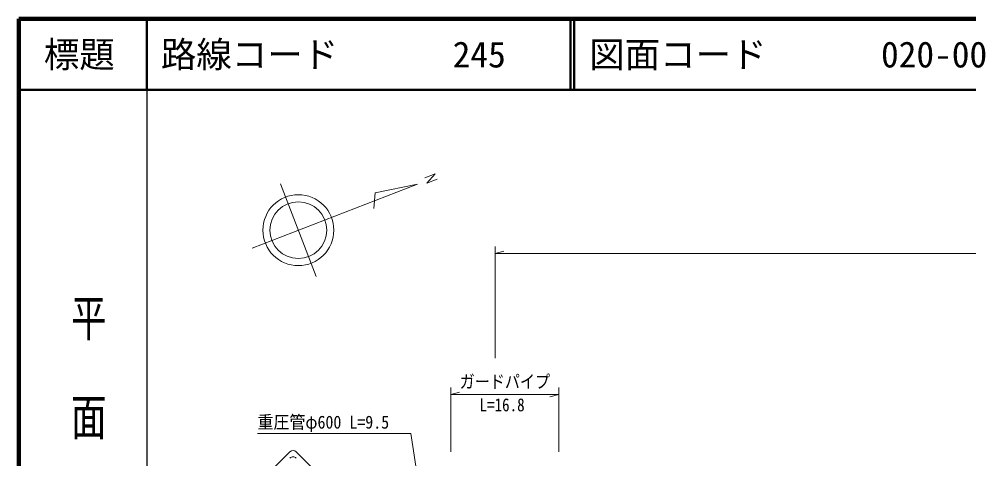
# Model space of a CAD drawing. Units: millimetres, scale not verified. Extents: x 40000 to 680000, y 20000 to 380000.
# Drawn here: x 40000 to 173784, y 318118 to 380000 of the extents above; entities that cross this region are included whole.
import ezdxf
from ezdxf.enums import TextEntityAlignment as Align

# ---------------------------------------------------------------- set-up
doc = ezdxf.new("R2010")
doc.units = ezdxf.units.MM
doc.header["$LTSCALE"] = 1000
for name, color, linetype, lineweight in [('M-BGD', 7, 'Continuous', 13), ('M-STR-HTXT', 7, 'Continuous', 13), ('M-STR-STRC', 7, 'Continuous', 13), ('M-TTL', 2, 'Continuous', 140), ('M-TTL-BAND', 7, 'Continuous', 25), ('M-TTL-LINE', 7, 'Continuous', 50)]:
    doc.layers.add(name, color=color, linetype=linetype, lineweight=lineweight)
doc.layers.add('M-TTL-TXT', color=7, linetype='Continuous')
doc.styles.add('@ＭＳ ゴシック', font='')
doc.styles.add('ＭＳ ゴシック', font='')
doc.styles.add('ＭＳ 明朝', font='')
doc.styles.get('@ＭＳ ゴシック').set_extended_font_data('@MS Gothic')
doc.styles.get('ＭＳ ゴシック').set_extended_font_data('MS Gothic')
doc.styles.get('ＭＳ 明朝').set_extended_font_data('MS Mincho')

msp = doc.modelspace()

# ---------------------------------------------------------------- linework, layer by layer
at = {"layer": 'M-BGD'}
for p, q in [((97225, 357615), (98664, 358172)), ((98664, 358172), (97510, 356866)), ((97510, 356866), (98952, 357433)), ((96169, 356738), (72857, 347708)), ((81913, 343709), (76856, 356764)), ((96169, 356738), (90213, 355503)), ((90213, 355503), (90003, 353277))]:
    msp.add_line(p, q, dxfattribs=at)
for radius in [5000, 4000]:
    msp.add_circle((79384, 350236), radius, dxfattribs=at)
at = {"layer": 'M-STR-HTXT'}
for p, q in [((107111, 332196), (107111, 347940)), ((107111, 346940), (108361, 347290)), ((107111, 346940), (553291, 346940)), ((100868, 318969), (100868, 328073)), ((116105, 328073), (116105, 318969)), ((100868, 327073), (102118, 327423)), ((100868, 327073), (116105, 327073)), ((116105, 327073), (114855, 326723)), ((95249, 321562), (73624, 321562)), ((99220, 295694), (95249, 321562))]:
    msp.add_line(p, q, dxfattribs=at)
at = {"layer": 'M-STR-STRC'}
for p, q in [((78188, 319009), (74324, 315144)), ((79079, 319009), (82944, 315144))]:
    msp.add_line(p, q, dxfattribs=at)
for centre, end in [((78634, 318563), 135), ((78634, 317673), 135.00015)]:
    msp.add_arc(centre, 630, 45, end, dxfattribs=at)
at = {"layer": 'M-TTL'}
for p, q in [((40000, 380000), (40000, 20000)), ((680000, 380000), (40000, 380000))]:
    msp.add_line(p, q, dxfattribs=at)
at = {"layer": 'M-TTL-BAND'}
msp.add_line((58000, 370000), (58000, 20000), dxfattribs=at)
at = {"layer": 'M-TTL-LINE'}
for p, q in [((58000, 380000), (58000, 370000)), ((117750, 380000), (117750, 370000)), ((118250, 380000), (118250, 370000)), ((40000, 370000), (680000, 370000))]:
    msp.add_line(p, q, dxfattribs=at)

# ---------------------------------------------------------------- texts
at = {"layer": 'M-STR-HTXT', "style": 'ＭＳ 明朝'}
for s, width, p in [('ガードパイプ', 0.85, (102118, 327423)), ('L=16.8', 0.85, (104922, 324151)), ('重圧管φ600 L=9.5', 0.9, (73624, 321711))]:
    msp.add_text(s, height=1833, dxfattribs=dict(at, width=width)).set_placement(p, align=Align.BOTTOM_LEFT)
at = {"layer": 'M-TTL-BAND', "style": '@ＭＳ ゴシック', "width": 1.4}
msp.add_text('平  面  図', height=3666, rotation=270, dxfattribs=at).set_placement((49777, 306475), align=Align.MIDDLE_RIGHT)
at = {"layer": 'M-TTL-TXT', "style": 'ＭＳ ゴシック'}
msp.add_text('標題', height=3666, dxfattribs=at).set_placement((48500, 375000), align=Align.MIDDLE_CENTER)
for s, p in [('路線コード', (60000, 375000)), ('245', (101142, 375000)), ('図面コード', (120380, 375000)), ('020-00', (161521, 375000))]:
    msp.add_text(s, height=3666, dxfattribs=at).set_placement(p, align=Align.MIDDLE_LEFT)

doc.saveas('drawing.dxf')
